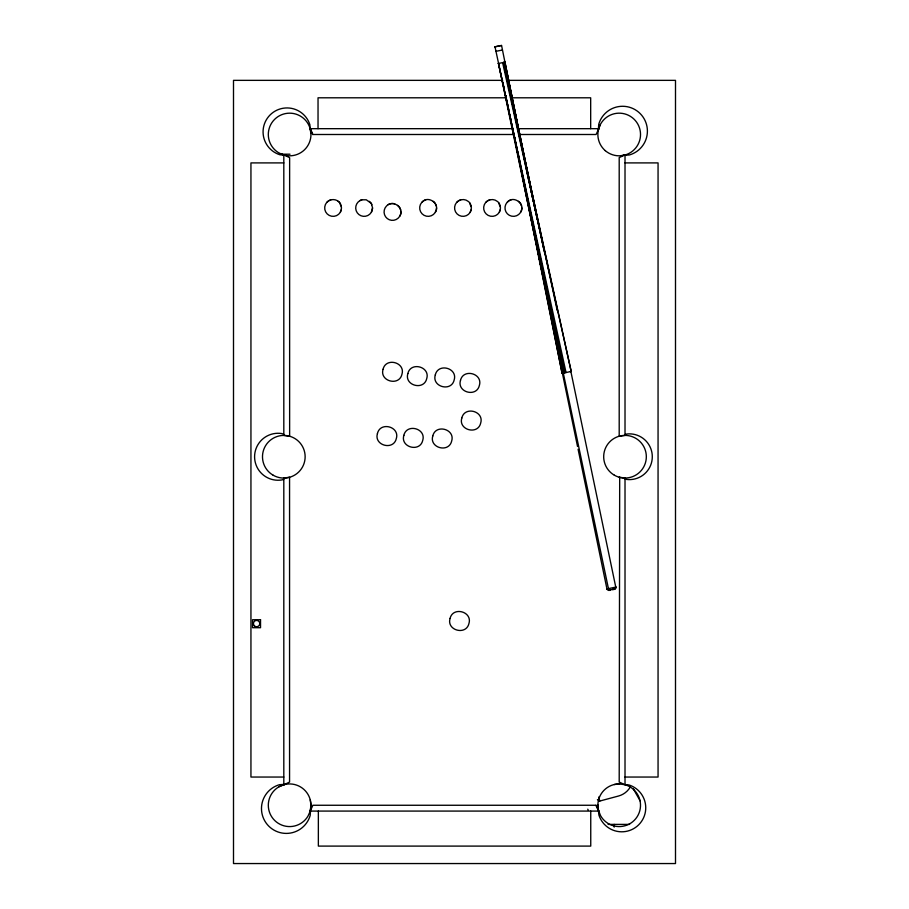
<?xml version="1.0" encoding="UTF-8"?>
<svg xmlns="http://www.w3.org/2000/svg" width="909" height="909" viewBox="0 0 909 909"><rect width="100%" height="100%" fill="white"/><g stroke="black" fill="none" stroke-linecap="round" stroke-linejoin="round"><path stroke-width="1.36" d="M598.429 128.68L598.736 124.283A24.804 24.804 0 0 1 640.141 113.557A24.804 24.804 0 0 1 629.403 154.95L625.017 155.269M310.503 811.078L310.185 815.464A24.838 24.838 0 0 1 268.757 826.133A24.838 24.838 0 0 1 279.427 784.706L283.813 784.387M340.409 212.149L341.534 207.934L339.739 202.855M371.429 203.73L372.554 207.934L371.429 212.149M400.914 211.956A8.431 8.431 0 0 1 389.268 219.739A8.431 8.431 0 0 1 386.53 206.002C392.938 198.991 404.903 208.172 399.79 216.172M422.151 201.98C428.548 194.969 440.513 204.15 435.4 212.149M470.294 212.149L471.43 207.934L469.623 202.855M499.382 212.149L500.507 207.934L498.711 202.855M507.449 201.98C513.846 194.969 525.811 204.15 520.698 212.149M598.247 130.532L599.985 125.237M327.149 201.98C330.319 198.776 335.898 198.776 339.068 201.98M371.099 203.286L366.316 199.798L361.952 199.798A8.431 8.431 0 0 0 359.919 200.639L358.169 201.98A8.431 8.431 0 0 0 360.907 215.728A8.431 8.431 0 0 0 372.554 207.934M457.045 201.98C459.92 199.116 464.931 198.673 468.09 201.309A6.329 6.329 0 0 1 470.714 204.741L471.169 206.013M486.122 201.98C488.997 199.116 494.007 198.673 497.166 201.309A6.329 6.329 0 0 1 499.802 204.741L500.257 206.013M283.813 784.785L289.562 782.07L289.562 477.214L283.813 478.066L283.813 784.797M503.859 62.278L505.006 62.085L503.438 62.471L571.182 371.429L564.887 372.792L494.996 46.791L501.563 45.45L525.379 163.597M501.495 45.484L494.621 46.904M502.427 50.018L495.928 51.324M566.046 372.565L498.439 63.425M359.919 200.639L361.952 199.798M279.097 786.717L284.256 784.626M283.813 479.282L282.006 479.918A23.486 23.486 0 0 1 254.588 456.932A23.486 23.486 0 0 1 281.665 433.548L283.813 434.275M625.017 434.536L626.88 434.002A22.873 22.873 0 0 1 652.298 456.897A22.873 22.873 0 0 1 626.562 479.429L625.017 478.963M513.926 134.498L312.787 134.498L310.071 128.737L309.901 124.772A23.964 23.964 0 0 0 270.087 114.943A23.964 23.964 0 0 0 279.904 154.769L283.813 155.155M597.418 799.647L599.792 801.045L618.518 796.023A19.384 19.384 0 0 0 630.289 786.989M611.189 589.464A2.488 1.568 79 0 1 608.451 588.68L498.734 64.812L564.887 372.792L562.092 373.292L514.483 136.873M607.564 588.759L606.621 588.987L616.086 587.055A2.5 2.477 85.1 0 1 613.018 589.384A2.534 2.295 76.3 0 0 615.791 587.089M610.416 589.918L610.484 589.907A2.534 2.295 76.3 0 1 606.894 588.862M498.075 63.539L503.438 62.471L544.491 252.372M620.79 155.757L626.233 154.632M570.273 371.576L571.182 371.429L502.62 62.653M530.856 216.047L562.092 373.315L563.012 373.167L527.209 198.003M614.166 784.535L619.699 783.944L625.199 784.797A21.327 21.327 0 0 1 635.8 818.634A21.327 21.327 0 0 1 600.485 815.487L598.474 810.294L597.872 804.76M502.666 80.356L233.499 80.356L233.499 863.55L675.501 863.55L675.501 80.356L508.336 80.356M505.472 97.797L318.036 97.797L318.036 128.68M512.574 97.797L590.68 97.797L590.68 128.68M310.071 128.68L512.574 128.68M518.255 128.68L598.849 128.68L596.077 134.498L519.596 134.498M281.756 154.2L290.016 154.2M283.813 162.904L250.941 162.904L250.941 777.047L283.813 777.047M625.017 162.904L658.059 162.904L658.059 777.047L625.017 777.047M598.758 811.01L595.997 805.26L312.878 805.26L308.026 816.055A21.327 21.327 0 0 1 272.075 817.361A21.327 21.327 0 0 1 286.085 784.228A21.327 21.327 0 0 1 310.185 810.93L310.958 805.408L310.264 799.886M310.128 811.078L598.781 811.078L595.997 805.26M608.098 824.395L629.596 824.395M625.017 784.569L628.926 784.944A23.975 23.975 0 0 1 638.72 824.781A23.975 23.975 0 0 1 598.883 814.987L598.497 811.078M619.199 477.202L625.017 478.043L625.017 784.762L619.199 782.058L619.688 477.35M279.87 153.451L285.108 155.337A21.327 21.327 0 0 0 310.083 128.442A21.327 21.327 0 0 0 274.484 119.488A21.327 21.327 0 0 0 283.756 154.996M283.813 154.871L289.63 157.655L289.63 436.263L283.813 435.411L283.813 154.871L284.369 155.132M284.54 155.223L284.108 155.019M633.232 788.648L640.186 800.977M587.771 809.192L588.248 810.203M310.287 128.68L312.787 134.498M521.573 206.013L521.118 204.741A6.329 6.329 0 0 0 518.494 201.309M436.275 206.013L435.82 204.741A6.329 6.329 0 0 0 433.195 201.309M400.664 210.036L400.21 208.763A6.329 6.329 0 0 0 397.574 205.332M341.284 206.013L340.83 204.741A6.329 6.329 0 0 0 338.193 201.309M598.724 797.023L599.792 801.045M557.217 310.56L504.12 62.312L537.208 219.114M570.875 371.531L615.768 587.146M543.571 248.202L504.643 62.198L532.651 198.321M508.563 109.137L507.392 103.581L563.012 373.167M510.017 116.079L511.176 121.636M511.756 124.408L518.448 156.359M519.039 159.132L525.732 191.072L522.664 175.755M526.311 193.856L563.853 372.997M502.972 82.764L504.12 88.321M562.398 373.213L577.533 446.489M578.101 449.262L606.655 587.521M504.938 62.119L535.378 210.774M518.107 153.519L518.675 156.291M519.244 159.075L520.38 164.631M525.936 166.381L527.845 176.13M528.447 178.891L529.004 181.675M524.504 184.038L525.891 191.004M528.095 202.128L529.481 209.104M309.946 127.999L310.935 133.475M614.189 824.395L614.189 827.133M590.748 811.078L590.748 846.097L318.355 846.097L318.355 811.078M612.757 589.589A2.488 1.079 78.7 0 1 612.03 589.577M613.166 588.6A2.488 1.079 78.7 0 1 613.086 589.021M521.834 207.934A8.431 8.431 0 0 1 514.142 216.331A8.431 8.431 0 0 1 505.109 209.4A8.431 8.431 0 0 1 511.222 199.798M341.25 210.115A8.431 8.431 0 0 1 327.149 213.899A8.431 8.431 0 0 1 330.933 199.798M500.223 210.115A8.431 8.431 0 0 1 486.122 213.899A8.431 8.431 0 0 1 489.894 199.798M471.135 210.115A8.431 8.431 0 0 1 457.045 213.899A8.431 8.431 0 0 1 460.818 199.798M436.536 207.934A8.431 8.431 0 0 1 428.843 216.331A8.431 8.431 0 0 1 419.81 209.4A8.431 8.431 0 0 1 425.923 199.798M388.279 204.661A8.431 8.431 0 0 1 394.676 203.821M369.213 201.309A6.329 6.329 0 0 1 371.849 204.741M598.474 810.294A21.327 21.327 0 0 1 619.699 783.944M383.064 369.27C379.348 381.269 399.142 386.575 401.937 374.326C405.641 362.327 385.848 357.021 383.064 369.27M377.44 433.536C373.735 445.535 393.529 450.841 396.313 438.592C400.017 426.594 380.223 421.287 377.44 433.536M407.846 373.576C404.141 385.575 423.935 390.881 426.719 378.633C430.434 366.634 410.641 361.327 407.846 373.576M403.846 435.366C400.142 447.364 419.935 452.659 422.719 440.422C426.435 428.423 406.641 423.117 403.846 435.366M435.297 374.917C431.582 386.916 451.375 392.222 454.17 379.973C457.875 367.975 438.081 362.668 435.297 374.917M432.786 435.968C429.082 447.967 448.876 453.273 451.671 441.024C455.375 429.025 435.581 423.719 432.786 435.968M460.488 380.382C456.784 392.381 476.577 397.688 479.373 385.439C483.077 373.44 463.283 368.134 460.488 380.382M461.806 418.038C458.102 430.037 477.895 435.343 480.679 423.094C484.383 411.095 464.601 405.8 461.806 418.038M450.069 618.461C446.353 630.46 466.147 635.766 468.942 623.517C472.646 611.518 452.852 606.212 450.069 618.461M625.017 154.882L619.199 157.609L619.199 436.252L625.017 435.4L625.017 154.882M260.531 619.733L252.554 619.733L252.554 627.71L260.531 627.71L260.531 619.733M506.813 100.808L505.643 95.252L506.711 100.819M254.418 625.858A3.17 3.17 0 0 0 259.679 624.347A3.17 3.17 0 0 0 255.736 620.529A3.17 3.17 0 0 0 254.418 625.858M273.154 475.214A21.327 21.327 0 0 0 305.14 456.738A21.327 21.327 0 0 0 273.154 438.274A21.327 21.327 0 0 0 273.154 475.214M605.28 150.655A21.327 21.327 0 0 0 640.152 138.463A21.327 21.327 0 0 0 612.155 114.364A21.327 21.327 0 0 0 605.28 150.655M614.348 475.191A21.327 21.327 0 0 0 646.333 456.727A21.327 21.327 0 0 0 614.348 438.252A21.327 21.327 0 0 0 614.348 475.191"/></g></svg>
